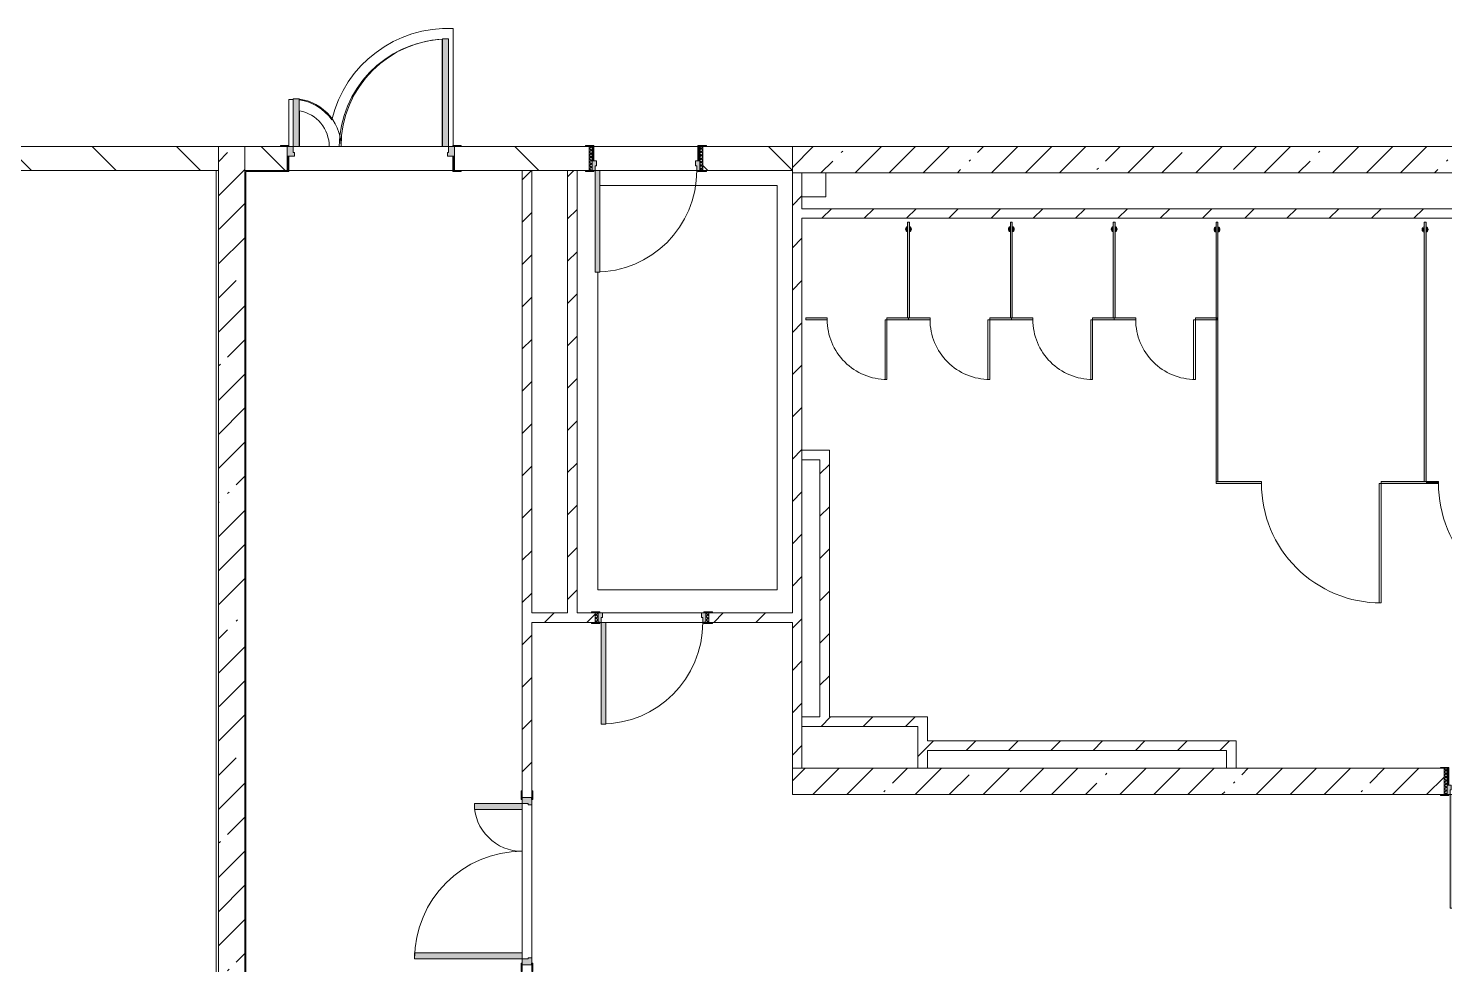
# Model space of a CAD drawing. Header units: millimetres. Extents: x 315 to 209858, y -8553 to 29000.
# Drawn here: x 180525 to 192370, y 3758 to 11589 of the extents above; entities that cross this region are included whole.
import ezdxf

# ---------------------------------------------------------------- set-up
doc = ezdxf.new("R2010")
doc.units = ezdxf.units.MM
for name, color, linetype, lineweight in [('A-DETL-2', 7, 'Continuous', 5), ('A-DOOR-6', 7, 'Continuous', 5), ('A-GENM-6', 7, 'Continuous', 5), ('A-WALL', 7, 'Continuous', 9), ('I-WALL-5', 7, 'Continuous', 5)]:
    doc.layers.add(name, color=color, linetype=linetype, lineweight=lineweight)
for name, color, linetype, lineweight, true_color in [('A-DOOR-2', 7, 'Continuous', 5, 0xaaaaaa), ('A-DOOR-3', 7, 'Continuous', 5, 0xe2e2e2), ('A-DOOR-FRAM-2', 7, 'Continuous', 5, 0xe2e2e2), ('A-DOOR-FRAM-3', 7, 'Continuous', 5, 0xaaaaaa), ('A-FLOR-2', 7, 'Continuous', 5, 0xaaaaaa), ('A-GENM-7', 7, 'Continuous', 5, 0xe2ddcd)]:
    doc.layers.add(name, color=color, linetype=linetype, lineweight=lineweight, true_color=true_color)
pattern_1 = [(135, (74985, 0), (-353.5534, -353.5534), [])]
pattern_2 = [(45, (74985, 0), (-176.7767, 176.7767), [])]
pattern_3 = [(45, (74985, 0), (-285.1231, 285.1231), []), (45, (75270.13, 0), (-285.1231, 285.1231), [504.031, -100.806, 16.764, -84.042])]

# ---------------------------------------------------------------- blocks, each defined once
blk = doc.blocks.new('110_Дверь_СКБ_1Ст_Внутренняя1 - Д-7а_л__950x2100h_Туалет-V150-2_3_2_птичка')
at = {"layer": 'A-DOOR-2'}
h = blk.add_hatch(dxfattribs=at)
h.set_pattern_fill('FP_146', color=256, style=0, pattern_type=2)
h.set_pattern_definition([(135, (1776.41, 174.685), (-14.14214, -14.14214), []), (225, (1776.41, 174.685), (14.14214, -14.14214), [])])
h.paths.add_polyline_path([(537.5, 110), (512.5, 110), (512.5, -110), (537.5, -110)])
at = {"layer": 'A-DOOR-3'}
h = blk.add_hatch(color=256, dxfattribs=at)
h.paths.add_polyline_path([(487.5, 110), (487.5, 70), (477.5, 70), (477.5, 30), (512.5, 30), (512.5, 110)])
h.paths.add_polyline_path([(-462.5, 110), (-487.5, 110), (-487.5, 30), (-452.5, 30), (-452.5, 70), (-462.5, 70)])
at = {"layer": 'A-DOOR-FRAM-2'}
for points in [[(447.5, 1060), (447.5, 110), (487.5, 110), (487.5, 1060)], [(-542.5, 118), (-542.5, 110), (-472.5, 110), (-472.5, 118)], [(-472.5, 30), (-487.5, 30), (-487.5, -110), (-472.5, -110)], [(567.5, 118), (497.5, 118), (497.5, 110), (567.5, 110)], [(512.5, 30), (497.5, 30), (497.5, -110), (512.5, -110)], [(-542.5, -110), (-542.5, -118), (-472.5, -118), (-472.5, -110)], [(567.5, -110), (497.5, -110), (497.5, -118), (567.5, -118)]]:
    blk.add_hatch(color=256, dxfattribs=at).paths.add_polyline_path(points)
at = {"layer": 'A-DOOR-FRAM-3'}
h = blk.add_hatch(dxfattribs=at)
h.set_pattern_fill('FP_147', color=256, style=0, pattern_type=2)
h.set_pattern_definition([(45, (-346.384, 174.685), (-14.1421, 14.1421), []), (135, (-346.384, 174.685), (-14.1421, -14.1421), [])])
h.paths.add_polyline_path([(-487.5, 110), (-512.5, 110), (-512.5, -110), (-487.5, -110)])
at = {"layer": 'A-DOOR-2'}
for p, q in [((487.5, 1060), (447.5, 1060)), ((447.5, 1060), (447.5, 110)), ((487.5, 110), (487.5, 1060)), ((447.5, 110), (487.5, 110))]:
    blk.add_line(p, q, dxfattribs=at)
blk.add_arc((487.5, 110), 950, 90, 180, dxfattribs=at)
at = {"layer": 'A-DOOR-FRAM-3'}
for p, q in [((-472.5, 118), (-542.5, 118)), ((-542.5, 118), (-542.5, 110)), ((-542.5, 110), (-472.5, 110)), ((-487.5, 110), (-512.5, 110)), ((-512.5, 110), (-512.5, -110)), ((-462.5, 110), (-487.5, 110)), ((-487.5, 110), (-487.5, 30)), ((-487.5, -110), (-487.5, 110)), ((-472.5, 110), (-487.5, 110)), ((-487.5, 110), (-487.5, 109)), ((-487.5, 109), (-472.5, 109)), ((-487.5, 30), (-452.5, 30)), ((-472.5, 30), (-487.5, 30)), ((-487.5, 30), (-487.5, -110)), ((-472.5, 110), (-472.5, 118)), ((-472.5, 109), (-472.5, 110)), ((-472.5, -110), (-472.5, 30)), ((-462.5, 70), (-462.5, 110)), ((-452.5, 70), (-462.5, 70)), ((-452.5, 30), (-452.5, 70)), ((487.5, 70), (477.5, 70)), ((477.5, 70), (477.5, 30)), ((477.5, 30), (512.5, 30)), ((487.5, 110), (487.5, 70)), ((512.5, 110), (487.5, 110)), ((567.5, 118), (497.5, 118)), ((497.5, 118), (497.5, 110)), ((512.5, 110), (497.5, 110)), ((497.5, 110), (497.5, 109)), ((497.5, 110), (567.5, 110)), ((497.5, 109), (512.5, 109)), ((512.5, 30), (497.5, 30)), ((497.5, 30), (497.5, -110)), ((512.5, 30), (512.5, 110)), ((537.5, 110), (512.5, 110)), ((512.5, 110), (512.5, -110)), ((512.5, 109), (512.5, 110)), ((512.5, -110), (512.5, 30)), ((537.5, -110), (537.5, 110)), ((567.5, 110), (567.5, 118)), ((-472.5, -110), (-542.5, -110)), ((-542.5, -110), (-542.5, -118)), ((-542.5, -118), (-472.5, -118)), ((-512.5, -110), (-487.5, -110)), ((-487.5, -110), (-472.5, -110)), ((-472.5, -118), (-472.5, -110)), ((497.5, -110), (512.5, -110)), ((567.5, -110), (497.5, -110)), ((497.5, -110), (497.5, -118)), ((497.5, -118), (567.5, -118)), ((512.5, -110), (537.5, -110)), ((567.5, -118), (567.5, -110))]:
    blk.add_line(p, q, dxfattribs=at)
blk = doc.blocks.new('110_Дверь_СКБ_2Ст - Д-2а_л_ Из коридора на лестницу-32216062-2_3_2_птичка')
at = {"layer": 'A-DOOR-3'}
for points in [[(612.5, 100), (662.5, 100), (662.5, 1000), (612.5, 1000), (612.5, 469.1)], [(-587.5, 100), (-587.5, 500), (-637.5, 500), (-637.5, 100)], [(712.5, -100), (712.5, 20), (697.5, 20), (697.5, -100)]]:
    blk.add_hatch(color=256, dxfattribs=at).paths.add_polyline_path(points)
h = blk.add_hatch(color=256, dxfattribs=at)
h.paths.add_polyline_path([(-627.5, 20), (-627.5, 50), (-637.5, 50), (-638.4, 100), (-687.5, 100), (-687.5, 20), (-638.4, 20)])
h.paths.add_polyline_path([(712.5, 20), (712.5, 100), (662.5, 100), (662.5, 50), (652.5, 50), (652.5, 20)])
at = {"layer": 'A-DOOR-FRAM-2'}
for points in [[(-672.5, 100), (-672.5, 108), (-742.5, 108), (-742.5, 100)], [(-672.5, -100), (-672.5, 20), (-687.5, 20), (-687.5, -100)], [(767.5, 100), (767.5, 108), (697.5, 108), (697.5, 100)], [(-672.5, -108), (-672.5, -100), (-742.5, -100), (-742.5, -108)], [(767.5, -108), (767.5, -100), (697.5, -100), (697.5, -108)]]:
    blk.add_hatch(color=256, dxfattribs=at).paths.add_polyline_path(points)
at = {"layer": 'A-DOOR-2'}
for p, q in [((662.5, 1000), (612.5, 1000)), ((612.5, 1000), (612.5, 100)), ((662.5, 100), (662.5, 1000)), ((-637.5, 500), (-637.5, 100)), ((-587.5, 500), (-637.5, 500)), ((-587.5, 100), (-587.5, 500)), ((-637.5, 100), (-587.5, 100)), ((612.5, 100), (662.5, 100))]:
    blk.add_line(p, q, dxfattribs=at)
for centre, radius, start, end in [((662.5, 100), 900, 90, 180), ((-637.5, 100), 400, 360, 90)]:
    blk.add_arc(centre, radius, start, end, dxfattribs=at)
at = {"layer": 'A-DOOR-FRAM-3'}
for p, q in [((-672.5, 108), (-742.5, 108)), ((-742.5, 108), (-742.5, 100)), ((-742.5, 100), (-672.5, 100)), ((-637.5, 100), (-687.5, 100)), ((-687.5, 100), (-687.5, 20)), ((-687.5, 20), (-627.5, 20)), ((-672.5, 20), (-687.5, 20)), ((-687.5, 20), (-687.5, -100)), ((-672.5, 100), (-672.5, 108)), ((-672.5, -100), (-672.5, 20)), ((-637.5, 50), (-637.5, 100)), ((-627.5, 50), (-637.5, 50)), ((-627.5, 20), (-627.5, 50)), ((662.5, 50), (652.5, 50)), ((652.5, 50), (652.5, 20)), ((652.5, 20), (712.5, 20)), ((662.5, 100), (662.5, 50)), ((712.5, 100), (662.5, 100)), ((767.5, 108), (697.5, 108)), ((697.5, 108), (697.5, 100)), ((697.5, 100), (767.5, 100)), ((712.5, 20), (697.5, 20)), ((697.5, 20), (697.5, -100)), ((712.5, 20), (712.5, 100)), ((712.5, -100), (712.5, 20)), ((767.5, 100), (767.5, 108)), ((-672.5, -100), (-742.5, -100)), ((-742.5, -100), (-742.5, -108)), ((-742.5, -108), (-672.5, -108)), ((-687.5, -100), (-672.5, -100)), ((-672.5, -108), (-672.5, -100)), ((697.5, -100), (712.5, -100)), ((767.5, -100), (697.5, -100)), ((697.5, -100), (697.5, -108)), ((697.5, -108), (767.5, -108)), ((767.5, -108), (767.5, -100))]:
    blk.add_line(p, q, dxfattribs=at)
blk = doc.blocks.new('110_Дверь_СКБ_1Ст_Внутренняя1 - Д-8 950x2100h_охрана-V107-2_3_2_птичка')
at = {"layer": 'A-DOOR-2'}
h = blk.add_hatch(dxfattribs=at)
h.set_pattern_fill('FP_118', color=256, style=0, pattern_type=2)
h.set_pattern_definition([(135, (1826.41, 164.685), (-14.14214, -14.14214), []), (225, (1826.41, 164.685), (14.14214, -14.14214), [])])
h.paths.add_polyline_path([(487, 100), (462, 100), (462, -100), (487, -100)])
at = {"layer": 'A-DOOR-3'}
h = blk.add_hatch(color=256, dxfattribs=at)
h.paths.add_polyline_path([(437, 100), (437, 60), (427, 60), (427, 20), (462, 20), (462, 100)])
h.paths.add_polyline_path([(-413, 100), (-438, 100), (-438, 20), (-403, 20), (-403, 60), (-413, 60)])
at = {"layer": 'A-DOOR-FRAM-2'}
for points in [[(397, 950), (397, 100), (437, 100), (437, 950)], [(-493, 108), (-493, 100), (-423, 100), (-423, 108)], [(-423, 20), (-438, 20), (-438, -100), (-423, -100)], [(517, 108), (447, 108), (447, 100), (517, 100)], [(462, 20), (447, 20), (447, -100), (462, -100)], [(-493, -100), (-493, -108), (-423, -108), (-423, -100)], [(447, -100), (447, -108), (517, -108), (517, -100)]]:
    blk.add_hatch(color=256, dxfattribs=at).paths.add_polyline_path(points)
at = {"layer": 'A-DOOR-FRAM-3'}
h = blk.add_hatch(dxfattribs=at)
h.set_pattern_fill('FP_119', color=256, style=0, pattern_type=2)
h.set_pattern_definition([(45, (-296.384, 164.685), (-14.1421, 14.1421), []), (135, (-296.384, 164.685), (-14.1421, -14.1421), [])])
h.paths.add_polyline_path([(-438, 100), (-463, 100), (-463, -100), (-438, -100)])
at = {"layer": 'A-DOOR-2'}
for p, q in [((437, 950), (397, 950)), ((397, 950), (397, 100)), ((437, 100), (437, 950)), ((397, 100), (437, 100))]:
    blk.add_line(p, q, dxfattribs=at)
blk.add_arc((437, 100), 850, 90, 180, dxfattribs=at)
at = {"layer": 'A-DOOR-FRAM-3'}
for p, q in [((-423, 108), (-493, 108)), ((-493, 108), (-493, 100)), ((-493, 100), (-423, 100)), ((-438, 100), (-463, 100)), ((-463, 100), (-463, -100)), ((-413, 100), (-438, 100)), ((-438, 100), (-438, 20)), ((-438, -100), (-438, 100)), ((-423, 100), (-438, 100)), ((-438, 100), (-438, 99)), ((-438, 99), (-423, 99)), ((-438, 20), (-403, 20)), ((-423, 20), (-438, 20)), ((-438, 20), (-438, -100)), ((-423, 100), (-423, 108)), ((-423, 99), (-423, 100)), ((-423, -100), (-423, 20)), ((-413, 60), (-413, 100)), ((-403, 60), (-413, 60)), ((-403, 20), (-403, 60)), ((437, 60), (427, 60)), ((427, 60), (427, 20)), ((427, 20), (462, 20)), ((437, 100), (437, 60)), ((462, 100), (437, 100)), ((517, 108), (447, 108)), ((447, 108), (447, 100)), ((462, 100), (447, 100)), ((447, 100), (447, 99)), ((447, 100), (517, 100)), ((447, 99), (462, 99)), ((462, 20), (447, 20)), ((447, 20), (447, -100)), ((462, 20), (462, 100)), ((487, 100), (462, 100)), ((462, 100), (462, -100)), ((462, 99), (462, 100)), ((462, -100), (462, 20)), ((487, -100), (487, 100)), ((517, 100), (517, 108)), ((-423, -100), (-493, -100)), ((-493, -100), (-493, -108)), ((-493, -108), (-423, -108)), ((-463, -100), (-438, -100)), ((-438, -100), (-423, -100)), ((-423, -108), (-423, -100)), ((447, -100), (462, -100)), ((517, -100), (447, -100)), ((447, -100), (447, -108)), ((447, -108), (517, -108)), ((462, -100), (487, -100)), ((517, -108), (517, -100))]:
    blk.add_line(p, q, dxfattribs=at)
blk = doc.blocks.new('110_Дверь_СКБ_1Ст_Внутренняя1 - Д-8 950x2100h_охрана-V153-2_3_2_птичка')
at = {"layer": 'A-DOOR-2'}
h = blk.add_hatch(dxfattribs=at)
h.set_pattern_fill('FP_150', color=256, style=0, pattern_type=2)
h.set_pattern_definition([(135, (1826.41, 104.685), (-14.14214, -14.14214), []), (225, (1826.41, 104.685), (14.14214, -14.14214), [])])
h.paths.add_polyline_path([(487, 40), (462, 40), (462, -40), (487, -40)])
at = {"layer": 'A-DOOR-3'}
h = blk.add_hatch(color=256, dxfattribs=at)
h.paths.add_polyline_path([(437, 40), (437, 0), (427, 0), (427, -40), (462, -40), (462, 40)])
h.paths.add_polyline_path([(-413, 40), (-438, 40), (-438, -40), (-403, -40), (-403, 0), (-413, 0)])
at = {"layer": 'A-DOOR-FRAM-2'}
for points in [[(397, 890), (397, 40), (437, 40), (437, 890)], [(-493, 48), (-493, 40), (-423, 40), (-423, 48)], [(517, 48), (447, 48), (447, 40), (517, 40)], [(-423, -40), (-493, -40), (-493, -48), (-423, -48)], [(447, -40), (447, -48), (517, -48), (517, -40)]]:
    blk.add_hatch(color=256, dxfattribs=at).paths.add_polyline_path(points)
at = {"layer": 'A-DOOR-FRAM-3'}
h = blk.add_hatch(dxfattribs=at)
h.set_pattern_fill('FP_151', color=256, style=0, pattern_type=2)
h.set_pattern_definition([(45, (-296.384, 104.685), (-14.1421, 14.1421), []), (135, (-296.384, 104.685), (-14.1421, -14.1421), [])])
h.paths.add_polyline_path([(-438, 40), (-463, 40), (-463, -40), (-438, -40)])
at = {"layer": 'A-DOOR-2'}
for p, q in [((437, 890), (397, 890)), ((397, 890), (397, 40)), ((437, 40), (437, 890)), ((397, 40), (437, 40))]:
    blk.add_line(p, q, dxfattribs=at)
blk.add_arc((437, 40), 850, 90, 180, dxfattribs=at)
at = {"layer": 'A-DOOR-FRAM-3'}
for p, q in [((-423, 48), (-493, 48)), ((-493, 48), (-493, 40)), ((-493, 40), (-423, 40)), ((-438, 40), (-463, 40)), ((-463, 40), (-463, -40)), ((-413, 40), (-438, 40)), ((-438, 40), (-438, -40)), ((-438, -40), (-438, 40)), ((-423, 40), (-438, 40)), ((-438, 40), (-438, 39)), ((-438, 39), (-423, 39)), ((-423, 40), (-423, 48)), ((-423, 39), (-423, 40)), ((-413, 0), (-413, 40)), ((-403, 0), (-413, 0)), ((-403, -40), (-403, 0)), ((437, 0), (427, 0)), ((427, 0), (427, -40)), ((437, 40), (437, 0)), ((462, 40), (437, 40)), ((517, 48), (447, 48)), ((447, 48), (447, 40)), ((462, 40), (447, 40)), ((447, 40), (447, 39)), ((447, 40), (517, 40)), ((447, 39), (462, 39)), ((462, -40), (462, 40)), ((487, 40), (462, 40)), ((462, 40), (462, -40)), ((462, 39), (462, 40)), ((487, -40), (487, 40)), ((517, 40), (517, 48)), ((-423, -40), (-493, -40)), ((-493, -40), (-493, -48)), ((-493, -48), (-423, -48)), ((-463, -40), (-438, -40)), ((-423, -39), (-438, -39)), ((-438, -39), (-438, -40)), ((-438, -40), (-403, -40)), ((-438, -40), (-423, -40)), ((-423, -40), (-423, -39)), ((-423, -48), (-423, -40)), ((427, -40), (462, -40)), ((462, -39), (447, -39)), ((447, -39), (447, -40)), ((447, -40), (462, -40)), ((517, -40), (447, -40)), ((447, -40), (447, -48)), ((447, -48), (517, -48)), ((462, -40), (462, -39)), ((462, -40), (487, -40)), ((517, -48), (517, -40))]:
    blk.add_line(p, q, dxfattribs=at)
blk = doc.blocks.new('131_Сантехническая перегородка_Дверь 5 - СД-1-V237-2_3_2_птичка')
at = {"layer": 'A-GENM-7'}
for points in [[(70, 8), (70, -8), (250, -8), (250, 8)], [(750, 8), (750, -8), (930, -8), (930, 8)]]:
    blk.add_hatch(color=256, dxfattribs=at).paths.add_polyline_path(points)
at = {"layer": 'A-DOOR-6'}
for p, q in [((266, 508), (250, 508)), ((250, 8), (250, 508)), ((266, 8), (266, 508)), ((266, 8), (250, 8))]:
    blk.add_line(p, q, dxfattribs=at)
blk.add_arc((250, 8), 500, 360, 90, dxfattribs=at)
at = {"layer": 'A-GENM-6'}
for p, q in [((250, 8), (70, 8)), ((70, 8), (70, -8)), ((250, -8), (250, 8)), ((930, 8), (750, 8)), ((750, 8), (750, -8)), ((930, -8), (930, 8)), ((70, -8), (250, -8)), ((750, -8), (930, -8))]:
    blk.add_line(p, q, dxfattribs=at)
blk = doc.blocks.new('131_Сантехническая перегородка 6 - СП-1-V235-2_3_2_птичка')
at = {"layer": 'A-GENM-7'}
blk.add_hatch(color=256, dxfattribs=at).paths.add_polyline_path([(800, 8), (0, 8), (0, -8), (800, -8)])
at = {"layer": 'A-GENM-6'}
for p, q in [((800, 8), (0, 8)), ((0, 8), (0, -8)), ((800, -8), (800, 8)), ((0, -8), (800, -8))]:
    blk.add_line(p, q, dxfattribs=at)
at = {"layer": 'A-GENM-6', "flags": 128}
for points in [[(71, 8), (71, 9), (71, 9), (70, 9), (70, 10), (70, 10), (69, 11), (69, 11), (68, 12), (68, 12), (67, 12), (67, 13), (66, 13), (66, 13), (65, 14), (65, 14), (64, 14), (64, 14), (63, 14), (62, 15), (62, 15), (61, 15), (61, 15), (60, 15), (59, 15), (59, 15), (58, 15), (58, 15), (57, 15), (56, 15), (56, 15), (55, 15), (55, 15), (54, 14), (54, 14), (53, 14), (52, 14), (52, 13), (51, 13), (51, 13), (50, 13), (50, 12), (49, 12), (49, 11), (48, 11), (48, 11), (48, 10), (47, 10), (47, 9), (46, 9), (46, 8), (46, 8)], [(46, -8), (46, -9), (47, -9), (47, -9), (47, -10), (48, -10), (48, -11), (49, -11), (49, -12), (50, -12), (50, -12), (51, -13), (51, -13), (52, -13), (52, -14), (53, -14), (53, -14), (54, -14), (54, -14), (55, -15), (56, -15), (56, -15), (57, -15), (57, -15), (58, -15), (59, -15), (59, -15), (60, -15), (60, -15), (61, -15), (62, -15), (62, -15), (63, -15), (63, -14), (64, -14), (64, -14), (65, -14), (66, -13), (66, -13), (67, -13), (67, -13), (68, -12), (68, -12), (69, -11), (69, -11), (69, -11), (70, -10), (70, -10), (71, -9), (71, -9), (71, -8), (71, -8)]]:
    blk.add_lwpolyline(points, dxfattribs=at)
at = {"layer": 'A-GENM-6'}
for radius, start, end in [(24.6, 19.9113, 160.0887), (17.6, 45, 135), (17.6, 45, 135), (15.1, 45, 135), (24.6, 199.9113, 340.0887), (17.6, 225, 315), (17.6, 225, 315), (15.1, 225, 315)]:
    blk.add_arc((59, 0), radius, start, end, dxfattribs=at)
blk = doc.blocks.new('131_Сантехническая перегородка 7 - СП-1-V234-2_3_2_птичка')
at = {"layer": 'A-GENM-7'}
blk.add_hatch(color=256, dxfattribs=at).paths.add_polyline_path([(2166, 8), (-4, 8), (-4, -8), (2166, -8)])
at = {"layer": 'A-GENM-6'}
for p, q in [((2166, 8), (-4, 8)), ((-4, 8), (-4, -8)), ((2166, -8), (2166, 8)), ((-4, -8), (2166, -8))]:
    blk.add_line(p, q, dxfattribs=at)
at = {"layer": 'A-GENM-6', "flags": 128}
for points in [[(71, 8), (71, 9), (71, 9), (70, 9), (70, 10), (70, 10), (69, 11), (69, 11), (68, 12), (68, 12), (67, 12), (67, 13), (66, 13), (66, 13), (65, 14), (65, 14), (64, 14), (64, 14), (63, 14), (62, 15), (62, 15), (61, 15), (61, 15), (60, 15), (59, 15), (59, 15), (58, 15), (58, 15), (57, 15), (56, 15), (56, 15), (55, 15), (55, 15), (54, 14), (54, 14), (53, 14), (52, 14), (52, 13), (51, 13), (51, 13), (50, 13), (50, 12), (49, 12), (49, 11), (48, 11), (48, 11), (48, 10), (47, 10), (47, 9), (46, 9), (46, 8), (46, 8)], [(46, -8), (46, -9), (47, -9), (47, -9), (47, -10), (48, -10), (48, -11), (49, -11), (49, -12), (50, -12), (50, -12), (51, -13), (51, -13), (52, -13), (52, -14), (53, -14), (53, -14), (54, -14), (54, -14), (55, -15), (56, -15), (56, -15), (57, -15), (57, -15), (58, -15), (59, -15), (59, -15), (60, -15), (60, -15), (61, -15), (62, -15), (62, -15), (63, -15), (63, -14), (64, -14), (64, -14), (65, -14), (66, -13), (66, -13), (67, -13), (67, -13), (68, -12), (68, -12), (69, -11), (69, -11), (69, -11), (70, -10), (70, -10), (71, -9), (71, -9), (71, -8), (71, -8)]]:
    blk.add_lwpolyline(points, dxfattribs=at)
at = {"layer": 'A-GENM-6'}
for radius, start, end in [(24.6, 19.9113, 160.0887), (17.6, 45, 135), (17.6, 45, 135), (15.1, 45, 135), (24.6, 199.9113, 340.0887), (17.6, 225, 315), (17.6, 225, 315), (15.1, 225, 315)]:
    blk.add_arc((59, 0), radius, start, end, dxfattribs=at)
blk = doc.blocks.new('131_Сантехническая перегородка_Дверь МГН - СД-1-V236-2_3_2_птичка')
at = {"layer": 'A-GENM-7'}
for points in [[(-370, 8), (-370, -8), (10, -8), (10, 8)], [(1010, 8), (1010, -8), (1390, -8), (1390, 8), (1276, 8)]]:
    blk.add_hatch(color=256, dxfattribs=at).paths.add_polyline_path(points)
at = {"layer": 'A-DOOR-6'}
for p, q in [((10, 1008), (26, 1008)), ((10, 8), (10, 1008)), ((26, 8), (26, 1008)), ((10, 8), (26, 8))]:
    blk.add_line(p, q, dxfattribs=at)
blk.add_arc((10, 8), 1000, 360, 90, dxfattribs=at)
at = {"layer": 'A-GENM-6'}
for p, q in [((10, 8), (-370, 8)), ((-370, 8), (-370, -8)), ((10, -8), (10, 8)), ((1390, 8), (1010, 8)), ((1010, 8), (1010, -8)), ((1390, -8), (1390, 8)), ((-370, -8), (10, -8)), ((1010, -8), (1390, -8))]:
    blk.add_line(p, q, dxfattribs=at)
blk = doc.blocks.new('131_Сантехническая перегородка_Дверь МГН 2 - СД-1-V238-2_3_2_птичка')
at = {"layer": 'A-GENM-7'}
for points in [[(-430, 8), (-430, -8), (10, -8), (10, 8)], [(1010, 8), (1010, -8), (1110, -8), (1110, 8)]]:
    blk.add_hatch(color=256, dxfattribs=at).paths.add_polyline_path(points)
at = {"layer": 'A-DOOR-6'}
for p, q in [((10, 1008), (26, 1008)), ((10, 8), (10, 1008)), ((26, 8), (26, 1008)), ((10, 8), (26, 8))]:
    blk.add_line(p, q, dxfattribs=at)
blk.add_arc((10, 8), 1000, 360, 90, dxfattribs=at)
at = {"layer": 'A-GENM-6'}
for p, q in [((10, 8), (-430, 8)), ((-430, 8), (-430, -8)), ((10, -8), (10, 8)), ((1110, 8), (1010, 8)), ((1010, 8), (1010, -8)), ((1110, -8), (1110, 8)), ((-430, -8), (10, -8)), ((1010, -8), (1110, -8))]:
    blk.add_line(p, q, dxfattribs=at)
blk = doc.blocks.new('110_Дверь_СКБ_2Ст - Д-5_п_ Из игровой в коридор-32351726-2_3_2_птичка')
at = {"layer": 'A-DOOR-3'}
h = blk.add_hatch(color=256, dxfattribs=at)
h.paths.add_polyline_path([(712, -40), (712, 40), (652, 40), (652, 10), (662, 10), (662, -40)])
h.paths.add_polyline_path([(-628, 10), (-628, 40), (-688, 40), (-688, -40), (-638, -40), (-638, 10)])
for points in [[(-588, -440), (-588, -40), (-638, -40), (-638, -440)], [(662, -40), (612, -40), (612, -940), (662, -940)]]:
    blk.add_hatch(color=256, dxfattribs=at).paths.add_polyline_path(points)
at = {"layer": 'A-DOOR-FRAM-2'}
for points in [[(-672, 48), (-743, 48), (-743, 40), (-672, 40)], [(768, 48), (698, 48), (698, 40), (768, 40)], [(-672, -40), (-743, -40), (-743, -48), (-672, -48)], [(768, -40), (698, -40), (698, -48), (768, -48)]]:
    blk.add_hatch(color=256, dxfattribs=at).paths.add_polyline_path(points)
at = {"layer": 'A-DOOR-2'}
for p, q in [((-638, -40), (-588, -40)), ((-638, -440), (-638, -40)), ((-588, -40), (-588, -440)), ((612, -40), (662, -40)), ((612, -940), (612, -40)), ((662, -40), (662, -940)), ((-588, -440), (-638, -440)), ((662, -940), (612, -940))]:
    blk.add_line(p, q, dxfattribs=at)
for centre, radius, start, end in [((-638, -40), 400, 270, 0), ((662, -40), 900, 180, 270)]:
    blk.add_arc(centre, radius, start, end, dxfattribs=at)
at = {"layer": 'A-DOOR-FRAM-3'}
for p, q in [((-743, 48), (-672, 48)), ((-743, 40), (-743, 48)), ((-672, 40), (-743, 40)), ((-688, 40), (-628, 40)), ((-688, -40), (-688, 40)), ((-688, 40), (-672, 40)), ((-688, 39), (-688, 40)), ((-672, 39), (-688, 39)), ((-672, 48), (-672, 40)), ((-672, 40), (-672, 39)), ((-638, 10), (-638, -40)), ((-628, 10), (-638, 10)), ((-628, 40), (-628, 10)), ((652, 40), (712, 40)), ((652, 10), (652, 40)), ((662, 10), (652, 10)), ((662, -40), (662, 10)), ((698, 40), (698, 48)), ((698, 48), (768, 48)), ((698, 39), (698, 40)), ((698, 40), (712, 40)), ((768, 40), (698, 40)), ((712, 39), (698, 39)), ((712, 40), (712, -40)), ((712, 40), (712, 39)), ((768, 48), (768, 40)), ((-743, -40), (-672, -40)), ((-743, -48), (-743, -40)), ((-672, -48), (-743, -48)), ((-638, -40), (-688, -40)), ((-672, -40), (-672, -48)), ((712, -40), (662, -40)), ((698, -48), (698, -40)), ((698, -40), (768, -40)), ((768, -48), (698, -48)), ((768, -40), (768, -48))]:
    blk.add_line(p, q, dxfattribs=at)

msp = doc.modelspace()

# ---------------------------------------------------------------- hatches: boundary and pattern name
at = {"layer": 'I-WALL-5'}
h = msp.add_hatch(dxfattribs=at)
h.set_pattern_fill('FP_116', color=256, style=0, pattern_type=2)
h.set_pattern_definition(pattern_1)
h.paths.add_polyline_path([(176595, 10400), (178630, 10400), (178630, 10600), (176595, 10600)])
h.paths.add_polyline_path([(181177.7, 10400), (182115, 10400), (182115, 10600), (180080, 10600), (180080, 10400), (180136.8, 10400)])
h = msp.add_hatch(dxfattribs=at)
h.set_pattern_fill('FP_113', color=256, style=0, pattern_type=2)
h.set_pattern_definition(pattern_3)
h.paths.add_polyline_path([(182335, 2400), (182335, 10600), (182115, 10600), (182115, 2400)])
h = msp.add_hatch(dxfattribs=at)
h.set_pattern_fill('FP_116', color=256, style=0, pattern_type=2)
h.set_pattern_definition(pattern_1)
h.paths.add_polyline_path([(194315, 10400), (196195, 10400), (196195, 10600), (194315, 10600)])
h.paths.add_polyline_path([(182635, 10400), (182690, 10400), (182690, 10600), (182335, 10600), (182335, 10400)])
h.paths.add_polyline_path([(184735, 10400), (185215, 10400), (185215, 10600), (184090, 10600), (184090, 10400), (184655, 10400)])
h.paths.add_polyline_path([(186382.4, 10400), (186915, 10400), (186915, 10600), (186165, 10600), (186165, 10400), (186195, 10400)])
h = msp.add_hatch(dxfattribs=at)
h.set_pattern_fill('FP_113', color=256, style=0, pattern_type=2)
h.set_pattern_definition(pattern_3)
h.paths.add_polyline_path([(194235, 10380), (194315, 10380), (194315, 10600), (186915, 10600), (186915, 10380), (193669, 10380)])
h = msp.add_hatch(dxfattribs=at)
h.set_pattern_fill('FP_117', color=256, style=0, pattern_type=2)
h.set_pattern_definition(pattern_2)
h.paths.add_polyline_path([(184735, 100), (184735, 3755), (184655, 3755), (184655, 100)])
h.paths.add_polyline_path([(184655, 5155), (184735, 5155), (184735, 10400), (184655, 10400), (184655, 5210)])
h = msp.add_hatch(dxfattribs=at)
h.set_pattern_fill('FP_117', color=256, style=0, pattern_type=2)
h.set_pattern_definition(pattern_2)
h.paths.add_polyline_path([(185115, 6700), (185115, 10400), (185035, 10400), (185035, 6700)])
h = msp.add_hatch(dxfattribs=at)
h.set_pattern_fill('FP_117', color=256, style=0, pattern_type=2)
h.set_pattern_definition(pattern_2)
h.paths.add_polyline_path([(186995, 5400), (186995, 10380), (186915, 10377.4), (186915, 5400)])
h = msp.add_hatch(dxfattribs=at)
h.set_pattern_fill('FP_117', color=256, style=0, pattern_type=2)
h.set_pattern_definition(pattern_2)
h.paths.add_polyline_path([(189505.2, 10000), (193785, 10000), (193785, 10080), (186995, 10080), (186995, 10000), (187423.3, 10000)])
h = msp.add_hatch(dxfattribs=at)
h.set_pattern_fill('FP_117', color=256, style=0, pattern_type=2)
h.set_pattern_definition(pattern_2)
h.paths.add_polyline_path([(187225, 5830), (187225, 7980), (187145, 7980), (187145, 5830)])
h = msp.add_hatch(dxfattribs=at)
h.set_pattern_fill('FP_117', color=256, style=0, pattern_type=2)
h.set_pattern_definition(pattern_2)
h.paths.add_polyline_path([(185235, 6620), (185265, 6620), (185265, 6700), (184735, 6700), (184735, 6620)])
h.paths.add_polyline_path([(186382.4, 6620), (186915, 6620), (186915, 6700), (186215, 6700), (186215, 6620), (186245, 6620)])
h = msp.add_hatch(dxfattribs=at)
h.set_pattern_fill('FP_117', color=256, style=0, pattern_type=2)
h.set_pattern_definition(pattern_2)
h.paths.add_polyline_path([(187965, 5750), (187965, 5830), (186995, 5830), (186995, 5750), (187423.3, 5750)])
h = msp.add_hatch(dxfattribs=at)
h.set_pattern_fill('FP_117', color=256, style=0, pattern_type=2)
h.set_pattern_definition(pattern_2)
h.paths.add_polyline_path([(188045, 5400), (188045, 5830), (187965, 5830), (187965, 5400)])
h = msp.add_hatch(dxfattribs=at)
h.set_pattern_fill('FP_117', color=256, style=0, pattern_type=2)
h.set_pattern_definition(pattern_2)
h.paths.add_polyline_path([(190545, 5550), (190545, 5630), (188045, 5630), (188045, 5550), (189505.2, 5550)])
h = msp.add_hatch(dxfattribs=at)
h.set_pattern_fill('FP_117', color=256, style=0, pattern_type=2)
h.set_pattern_definition(pattern_2)
h.paths.add_polyline_path([(190625, 5400), (190625, 5630), (190545, 5630), (190545, 5400)])
h = msp.add_hatch(dxfattribs=at)
h.set_pattern_fill('FP_113', color=256, style=0, pattern_type=2)
h.set_pattern_definition(pattern_3)
h.paths.add_polyline_path([(194315, 5180), (194315, 5400), (193415, 5400), (193415, 5180), (194275, 5180)])
h.paths.add_polyline_path([(186915, 5180), (192365, 5180), (192365, 5400), (186915, 5400)])

# ---------------------------------------------------------------- linework, layer by layer
at = {"layer": 'A-DETL-2'}
for p, q in [((186788.5, 10273.7), (185305, 10273.7)), ((186788.5, 6893.7), (186788.5, 10273.7)), ((185288.5, 9550), (185288.5, 6893.7)), ((185288.5, 6893.7), (186788.5, 6893.7))]:
    msp.add_line(p, q, dxfattribs=at)
at = {"layer": 'A-FLOR-2'}
for p, q in [((183987.1, 11497.8), (183987.1, 10600)), ((184077.1, 10608), (184077.1, 11588.1)), ((182703, 10993.6), (182703, 10608)), ((182793, 10600), (182793, 10899.7)), ((182793, 10600), (183124.6, 10600)), ((182095, 150), (182095, 10400)), ((182635, 10392), (182345, 10392)), ((182345, 10392), (182345, 2392)), ((187195, 10380), (187195, 10180)), ((187195, 10180), (186995, 10180))]:
    msp.add_line(p, q, dxfattribs=at)
for centre, radius, start, end in [((184034.6, 10589), 1000, 87.56236, 166.45029), ((184034.6, 10589), 910, 92.99005, 179.3074), ((182736.6, 10600), 395, 89.4985, 94.87345), ((182736.6, 10600), 395, 34.42231, 82.19504), ((182736.6, 10600), 305, 360, 79.33549)]:
    msp.add_arc(centre, radius, start, end, dxfattribs=at)
at = {"layer": 'A-WALL'}
for p, q in [((182115, 10400), (182115, 10600)), ((182335, 10600), (182335, 10400)), ((186915, 10400), (186915, 10600)), ((184735, 10400), (184655, 10400)), ((185115, 10400), (185035, 10400)), ((186995, 10380), (186915, 10380)), ((186915, 5400), (186995, 5400))]:
    msp.add_line(p, q, dxfattribs=at)
at = {"layer": 'I-WALL-5'}
for p, q in [((182635, 10600), (180110, 10600)), ((183124.6, 10600), (183987.1, 10600)), ((185185, 10600), (184145, 10600)), ((185255, 10600), (186125, 10600)), ((196195, 10600), (186195, 10600)), ((180110, 10400), (182115, 10400)), ((182115, 10400), (182115, 150)), ((182335, 10400), (182635, 10400)), ((182335, 2400), (182335, 10400)), ((184075, 10400), (182705, 10400)), ((184145, 10400), (184655, 10400)), ((184655, 10400), (184655, 5210)), ((184735, 10400), (185035, 10400)), ((184735, 6700), (184735, 10400)), ((185035, 10400), (185035, 6700)), ((185115, 10400), (185185, 10400)), ((185115, 6700), (185115, 10400)), ((186115, 10400), (185305, 10400)), ((186195, 10400), (186915, 10400)), ((186915, 10400), (186915, 6700)), ((186995, 10080), (186995, 10380)), ((186995, 10380), (194235, 10380)), ((193785, 10080), (186995, 10080)), ((186995, 5400), (186995, 10000)), ((186995, 10000), (193785, 10000)), ((187225, 8060), (186995, 8060)), ((187225, 5830), (187225, 8060)), ((186995, 7980), (187145, 7980)), ((187145, 7980), (187145, 5830)), ((185035, 6700), (184735, 6700)), ((185235, 6700), (185115, 6700)), ((185325, 6700), (186155, 6700)), ((186915, 6700), (186245, 6700)), ((184735, 6620), (185235, 6620)), ((184735, 5210), (184735, 6620)), ((186165, 6620), (185355, 6620)), ((186245, 6620), (186915, 6620)), ((186915, 6620), (186915, 5180)), ((187145, 5830), (186995, 5830)), ((188045, 5830), (187225, 5830)), ((188045, 5630), (188045, 5830)), ((186995, 5750), (187965, 5750)), ((187965, 5750), (187965, 5400)), ((190625, 5630), (188045, 5630)), ((190625, 5400), (190625, 5630)), ((188045, 5550), (190545, 5550)), ((188045, 5400), (188045, 5550)), ((190545, 5550), (190545, 5400)), ((192335, 5400), (186995, 5400)), ((184735, 5095), (184735, 3815)), ((186915, 5180), (192335, 5180)), ((184655, 3855), (184655, 5055))]:
    msp.add_line(p, q, dxfattribs=at)

# ---------------------------------------------------------------- block references
at = {"layer": 'A-DOOR-2'}
msp.add_blockref('110_Дверь_СКБ_2Ст - Д-2а_л_ Из коридора на лестницу-32216062-2_3_2_птичка', (183377.5, 10500), dxfattribs=at)
for name, p, rotation in [('110_Дверь_СКБ_1Ст_Внутренняя1 - Д-8 950x2100h_охрана-V107-2_3_2_птичка', (185702.5, 10500), 180), ('110_Дверь_СКБ_1Ст_Внутренняя1 - Д-8 950x2100h_охрана-V153-2_3_2_птичка', (185752.5, 6660), 180), ('110_Дверь_СКБ_1Ст_Внутренняя1 - Д-7а_л__950x2100h_Туалет-V150-2_3_2_птичка', (192902.5, 5290), 180), ('110_Дверь_СКБ_2Ст - Д-5_п_ Из игровой в коридор-32351726-2_3_2_птичка', (184695, 4467.5), 269.9999999999999)]:
    msp.add_blockref(name, p, dxfattribs=dict(at, rotation=rotation))
at = {"layer": 'A-GENM-6'}
for name, p, rotation in [('131_Сантехническая перегородка 6 - СП-1-V235-2_3_2_птичка', (187886, 9968), 270.0000000000007), ('131_Сантехническая перегородка 6 - СП-1-V235-2_3_2_птичка', (188746, 9968), 270.0000000000007), ('131_Сантехническая перегородка 6 - СП-1-V235-2_3_2_птичка', (189606, 9968), 270.0000000000007), ('131_Сантехническая перегородка 7 - СП-1-V234-2_3_2_птичка', (190466, 9964.9), 269.9999999999999), ('131_Сантехническая перегородка 7 - СП-1-V234-2_3_2_птичка', (192206.5, 9964.9), 269.9999999999999), ('131_Сантехническая перегородка_Дверь 5 - СД-1-V237-2_3_2_птичка', (187956, 9160), 180), ('131_Сантехническая перегородка_Дверь 5 - СД-1-V237-2_3_2_птичка', (188816, 9160), 180), ('131_Сантехническая перегородка_Дверь 5 - СД-1-V237-2_3_2_птичка', (189676, 9160), 180), ('131_Сантехническая перегородка_Дверь 5 - СД-1-V237-2_3_2_птичка', (190536, 9160), 180), ('131_Сантехническая перегородка_Дверь МГН - СД-1-V236-2_3_2_птичка', (191848, 7791), 180), ('131_Сантехническая перегородка_Дверь МГН 2 - СД-1-V238-2_3_2_птичка', (193328, 7791), 180)]:
    msp.add_blockref(name, p, dxfattribs=dict(at, rotation=rotation))

doc.saveas('drawing.dxf')
